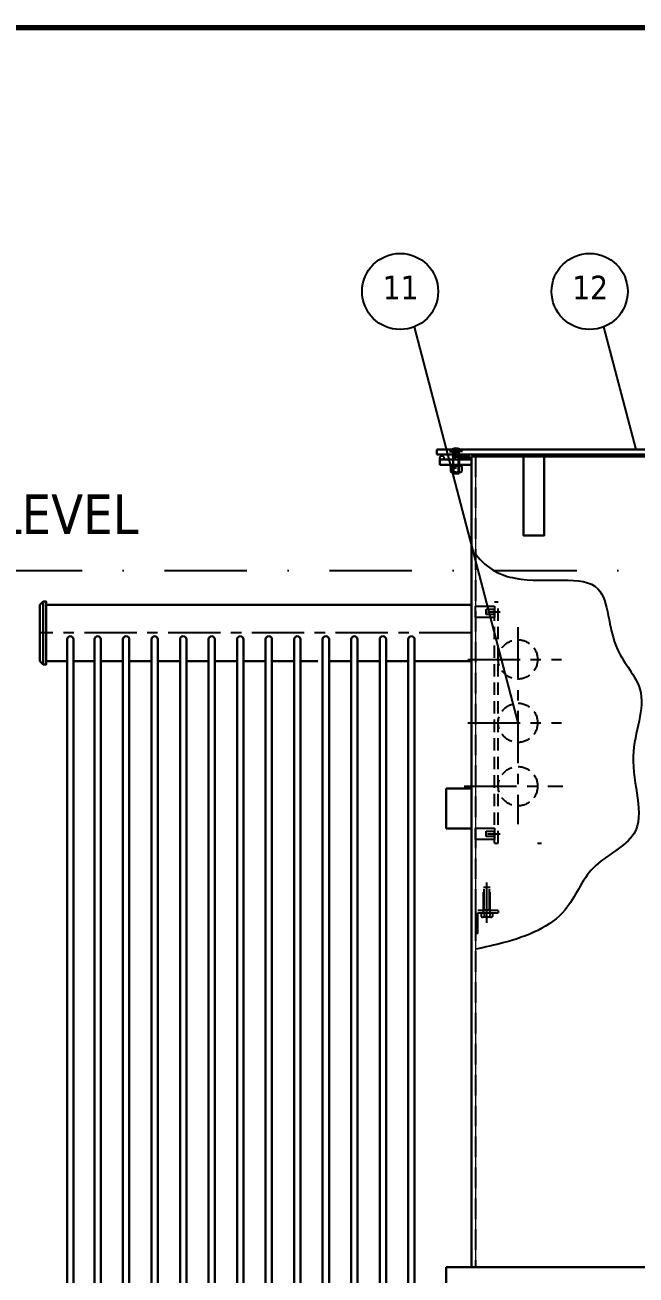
# Model space of a CAD drawing. Header units: millimetres. Extents: x 198356 to 209798, y -190593 to -183267.
# Drawn here: x 202230 to 203194, y -185480 to -183509 of the extents above; entities that cross this region are included whole.
import ezdxf

# ---------------------------------------------------------------- set-up
doc = ezdxf.new("R2010")
doc.units = ezdxf.units.MM
doc.header["$LTSCALE"] = 13
for name, pattern in [('CENTERX2', [101.6, 63.5, -12.7, 12.7, -12.7]), ('DASHDOT', [1, 0.5, -0.25, 0, -0.25]), ('DASHED', [0.75, 0.5, -0.25])]:
    doc.linetypes.add(name, pattern=pattern)
for name, color, linetype in [('1', 4, 'Continuous'), ('1轮廓实线层', 7, 'Continuous'), ('2', 3, 'Continuous'), ('2细线层', 4, 'Continuous'), ('4虚线层', 6, 'DASHED'), ('5剖面线层', 2, 'Continuous'), ('7标注层', 4, 'Continuous'), ('粗实线', 4, 'Continuous'), ('细实线', 2, 'Continuous')]:
    doc.layers.add(name, color=color, linetype=linetype)
for name, color, linetype, lineweight in [('2细实线', 3, 'Continuous', 20), ('标注、文本', 3, 'Continuous', 25), ('铁心', 3, 'Continuous', 0)]:
    doc.layers.add(name, color=color, linetype=linetype, lineweight=lineweight)
doc.styles.add('Tahoma$001', font='tahoma.ttf', dxfattribs={"height": 2.159784})
doc.styles.add('Tahoma_txtstyle_37.59_0_0', font='tahoma.ttf')

# ---------------------------------------------------------------- blocks, each defined once
blk = doc.blocks.new('A$C5957240F')
at = {"layer": '1', "color": 1, "linetype": 'CENTERX2', "lineweight": -3, "ltscale": 0.1}
blk.add_line((18, 16.7), (18, 80.4), dxfattribs=at)
at = {"layer": '4虚线层', "ltscale": 5}
for p, q in [((12.6, 32.4), (12.6, 72.9)), ((12.6, 72.9), (23.4, 72.9)), ((13.7, 37.2), (13.7, 72.9)), ((22.3, 37.2), (22.3, 72.9)), ((23.4, 32.4), (23.4, 72.9)), ((36, 36), (0, 36)), ((0, 36), (0, 0)), ((3.6, 0), (3.6, 32.4)), ((3.6, 32.4), (36, 32.4)), ((9, 32.4), (27, 32.4)), ((9, 32.4), (9, 26.7)), ((12.6, 37.2), (23.4, 37.2)), ((13.5, 32.4), (13.5, 26.7)), ((24.8, 25.6), (18, 25.6)), ((22.5, 32.4), (22.5, 26.7)), ((27, 32.4), (27, 26.7)), ((36, 36), (36, 32.4)), ((3.6, 0), (0, 0))]:
    blk.add_line(p, q, dxfattribs=at)
at = {"layer": '4虚线层'}
blk.add_line((18, 25.6), (11.2, 25.6), dxfattribs=at)
blk.add_arc((11.2, 28.7), 3.01, 221.6088, 318.3912, dxfattribs=at)
at = {"layer": '4虚线层', "ltscale": 5}
for centre, radius, start, end in [((18, 36.2), 10.5, 244.676, 295.324), ((24.8, 28.7), 3.01, 221.6088, 318.3912)]:
    blk.add_arc(centre, radius, start, end, dxfattribs=at)
blk = doc.blocks.new('A$C3F113F42')
at = {"layer": '1', "color": 1, "linetype": 'CENTERX2', "lineweight": -3, "ltscale": 0.1}
for p, q in [((84.7, 340.8), (84.7, 30.3)), ((5.5, 290), (153.3, 290)), ((5.5, 190), (153.3, 190)), ((0, 90), (155.7, 90))]:
    blk.add_line(p, q, dxfattribs=at)
at = {"layer": '4虚线层', "ltscale": 3}
for p, q in [((53.7, 380), (47.7, 380)), ((47.7, 0), (47.7, 380)), ((53.7, 0), (53.7, 380)), ((37, 365), (62.1, 365)), ((37, 15), (62.1, 15)), ((47.7, 0), (53.7, 0))]:
    blk.add_line(p, q, dxfattribs=at)
at = {"layer": '4虚线层', "ltscale": 5}
for points in [[(17.7, 373.9), (47.7, 373.9), (47.7, 356.1), (17.7, 356.1)], [(17.7, 373.9), (47.7, 373.9), (47.7, 356.1), (17.7, 356.1)], [(17.7, 23.9), (47.7, 23.9), (47.7, 6.1), (17.7, 6.1)], [(17.7, 23.9), (47.7, 23.9), (47.7, 6.1), (17.7, 6.1)]]:
    blk.add_lwpolyline(points, close=True, dxfattribs=at)
at = {"layer": '4虚线层', "ltscale": 3}
for points in [[(34.8, 369.3), (47.7, 369.3), (47.7, 360.7), (34.8, 360.7)], [(34.8, 369.3), (47.7, 369.3), (47.7, 360.7), (34.8, 360.7)], [(34.8, 19.3), (47.7, 19.3), (47.7, 10.7), (34.8, 10.7)], [(34.8, 19.3), (47.7, 19.3), (47.7, 10.7), (34.8, 10.7)]]:
    blk.add_lwpolyline(points, close=True, dxfattribs=at)
for centre in [(84.7, 290), (84.7, 190), (84.7, 90)]:
    blk.add_circle(centre, 31, dxfattribs=at)

msp = doc.modelspace()

# ---------------------------------------------------------------- hatches: boundary and pattern name
at = {"layer": '5剖面线层'}
msp.add_hatch(color=256, dxfattribs=at).paths.add_polyline_path([(202926.93, -184194.802, 1), (202926.93, -184186.802), (202919.159, -184186.802, 1), (202919.159, -184194.802)])

# ---------------------------------------------------------------- linework, layer by layer
at = {"layer": '1', "color": 1, "linetype": 'CENTERX2', "lineweight": -3, "ltscale": 0.1}
for p, q in [((202909.766, -184209.499), (202909.766, -184202.706)), ((202934.464, -184468.1), (202253.464, -184468.1))]:
    msp.add_line(p, q, dxfattribs=at)
at = {"layer": '1', "const_width": 8.634}
msp.add_lwpolyline([(198997.156, -190321.999), (208469.476, -190321.999), (208469.476, -183513.769), (198997.156, -183513.769), (198997.156, -190321.999)], dxfattribs=at)
at = {"layer": '1轮廓实线层'}
for p, q in [((202899.737, -184181.802), (202909.766, -184181.802)), ((202904.586, -184188.202), (202914.946, -184181.802)), ((202914.946, -184188.202), (202904.586, -184181.802)), ((202904.586, -184188.202), (202904.586, -184181.802)), ((202904.586, -184188.202), (202914.946, -184188.202)), ((202904.766, -184190.802), (202905.766, -184188.202)), ((202904.766, -184190.802), (202909.766, -184190.802)), ((202904.766, -184190.802), (202904.766, -184216.802)), ((202914.946, -184188.202), (202905.766, -184188.202)), ((202905.766, -184188.202), (202905.766, -184188.202)), ((202919.794, -184181.802), (202909.766, -184181.802)), ((202914.766, -184190.802), (202909.766, -184190.802)), ((202914.766, -184190.802), (202913.766, -184188.202)), ((202914.766, -184190.802), (202914.766, -184216.802)), ((202914.946, -184188.202), (202914.946, -184181.802)), ((202899.766, -184204.802), (202899.766, -184202.802)), ((202909.766, -184204.802), (202899.766, -184204.802)), ((202901.221, -184205.515), (202901.221, -184213.59)), ((202901.916, -184204.802), (202909.766, -184204.802)), ((202910.016, -184204.802), (202903.419, -184204.802)), ((202905.618, -184205.515), (202905.618, -184213.59)), ((202909.766, -184204.802), (202919.766, -184204.802)), ((202917.616, -184204.802), (202909.766, -184204.802)), ((202910.016, -184204.802), (202916.612, -184204.802)), ((202914.413, -184205.515), (202914.413, -184213.59)), ((202918.811, -184205.515), (202918.811, -184213.59)), ((202919.766, -184204.802), (202919.766, -184202.802)), ((202910.016, -184214.302), (202903.419, -184214.302)), ((202904.766, -184216.802), (202914.766, -184216.802)), ((202910.016, -184214.302), (202916.612, -184214.302))]:
    msp.add_line(p, q, dxfattribs=at)
for centre, radius, start, end in [((202909.695, -184189.192), 12.4, 89.672726, 143.421423), ((202909.635, -184189.594), 12.803, 37.488414, 89.417438), ((202903.419, -184208.551), 3.749, 54.090399, 125.909601), ((202910.016, -184218.729), 13.927, 71.593388, 108.406612), ((202916.612, -184208.551), 3.749, 54.090399, 125.909601), ((202903.419, -184210.553), 3.749, 234.090399, 305.909601), ((202910.016, -184200.375), 13.927, 251.593388, 288.406612), ((202916.612, -184210.553), 3.749, 234.090399, 305.909601)]:
    msp.add_arc(centre, radius, start, end, dxfattribs=at)
at = {"layer": '2', "linetype": 'DASHDOT', "ltscale": 20}
msp.add_line((199328.882, -184369.357), (204561.819, -184369.357), dxfattribs=at)
at = {"layer": '2细实线', "linetype": 'ByBlock'}
msp.add_line((202940.464, -184189.802), (202940.464, -185468.181), dxfattribs=at)
at = {"layer": '2细线层'}
for p, q in [((202905.766, -184216.802), (202905.766, -184188.202)), ((202913.766, -184216.802), (202913.766, -184188.202))]:
    msp.add_line(p, q, dxfattribs=at)
at = {"layer": '4虚线层', "ltscale": 5}
msp.add_line((202940.464, -184189.802), (202940.464, -185468.181), dxfattribs=at)
at = {"layer": '4虚线层'}
for p, q in [((202904.516, -184204.802), (202904.516, -184202.802)), ((202915.016, -184204.802), (202915.016, -184202.802))]:
    msp.add_line(p, q, dxfattribs=at)
at = {"layer": '4虚线层', "ltscale": 3}
msp.add_line((203038.464, -184799.808), (203044.464, -184799.808), dxfattribs=at)
msp.add_circle((202887.464, -184191.802), 3, dxfattribs=at)
at = {"layer": '7标注层', "color": 3, "linetype": 'ByBlock'}
for centre in [(202821.681, -183929.621), (203120.58, -183929.621)]:
    msp.add_circle(centre, 60, dxfattribs=at)
at = {"layer": '标注、文本', "ltscale": 16.7707}
for p, q in [((202843.671, -183985.446), (203007.464, -184609.808)), ((203142.57, -183985.446), (203193.501, -184178.802))]:
    msp.add_line(p, q, dxfattribs=at)
at = {"layer": '标注、文本', "color": 4, "lineweight": 30}
for p, q in [((202934.464, -184189.802), (203800.464, -184189.802)), ((203800.464, -184189.802), (202934.464, -184189.802)), ((203800.464, -184189.802), (202980.464, -184189.802))]:
    msp.add_line(p, q, dxfattribs=at)
at = {"layer": '标注、文本'}
msp.add_open_spline([(202940.464, -184343.512), (202960.323, -184368.719), (203027.294, -184397.956), (203155.4, -184362.287), (203146.963, -184488.706), (203221.3, -184563.523), (203169.563, -184665.488), (203223.026, -184786.752), (203116.779, -184830.279), (203086.307, -184921.268), (203006.206, -184952.507), (202955.447, -184963.823), (202940.464, -184966.775)], degree=3, knots=[46.48517865, 46.48517865, 46.48517865, 46.48517865, 107.31807986, 245.10158159, 352.81914888, 424.8157063, 530.90714739, 653.28050704, 736.317903, 816.57469105, 925.45458444, 971.43300698, 971.43300698, 971.43300698, 971.43300698], dxfattribs=at)
at = {"layer": '粗实线', "lineweight": 30}
for p, q in [((202879.464, -184186.802), (202879.464, -184178.802)), ((203800.464, -184178.802), (202879.464, -184178.802)), ((203800.464, -184186.802), (202879.464, -184186.802)), ((202884.464, -184202.802), (202884.464, -184191.802)), ((202934.464, -185468.181), (202934.464, -184189.802)), ((202934.464, -184194.802), (202884.464, -184194.802)), ((202884.464, -184202.802), (202934.464, -184202.802)), ((202934.464, -184194.802), (202934.464, -184202.802)), ((202253.464, -184423.622), (202258.464, -184418.622)), ((202258.464, -184418.622), (202258.464, -184517.622)), ((202263.464, -184423.6), (202934.464, -184423.6)), ((202296.464, -185758.122), (202296.464, -184478.122)), ((202301.464, -184473.122), (202301.464, -184473.122)), ((202306.464, -184478.122), (202306.464, -185758.122)), ((202339.464, -185758.1), (202339.464, -184478.1)), ((202339.464, -185758.1), (202339.464, -184478.1)), ((202339.464, -185758.1), (202339.464, -184478.1)), ((202339.464, -185758.1), (202339.464, -184478.1)), ((202339.464, -185758.1), (202339.464, -184478.1)), ((202344.464, -184473.1), (202344.464, -184473.1)), ((202344.464, -184473.1), (202344.464, -184473.1)), ((202344.464, -184473.1), (202344.464, -184473.1)), ((202344.464, -184473.1), (202344.464, -184473.1)), ((202344.464, -184473.1), (202344.464, -184473.1)), ((202349.464, -184478.1), (202349.464, -185758.1)), ((202349.464, -184478.1), (202349.464, -185758.1)), ((202349.464, -184478.1), (202349.464, -185758.1)), ((202349.464, -184478.1), (202349.464, -185758.1)), ((202349.464, -184478.1), (202349.464, -185758.1)), ((202384.464, -185758.1), (202384.464, -184478.1)), ((202384.464, -185758.1), (202384.464, -184478.1)), ((202384.464, -185758.1), (202384.464, -184478.1)), ((202384.464, -185758.1), (202384.464, -184478.1)), ((202389.464, -184473.1), (202389.464, -184473.1)), ((202389.464, -184473.1), (202389.464, -184473.1)), ((202389.464, -184473.1), (202389.464, -184473.1)), ((202389.464, -184473.1), (202389.464, -184473.1)), ((202394.464, -184478.1), (202394.464, -185758.1)), ((202394.464, -184478.1), (202394.464, -185758.1)), ((202394.464, -184478.1), (202394.464, -185758.1)), ((202394.464, -184478.1), (202394.464, -185758.1)), ((202429.464, -185758.1), (202429.464, -184478.1)), ((202429.464, -185758.1), (202429.464, -184478.1)), ((202434.464, -184473.1), (202434.464, -184473.1)), ((202434.464, -184473.1), (202434.464, -184473.1)), ((202439.464, -184478.1), (202439.464, -185758.1)), ((202439.464, -184478.1), (202439.464, -185758.1)), ((202474.464, -185758.1), (202474.464, -184478.1)), ((202474.464, -185758.1), (202474.464, -184478.1)), ((202474.464, -185758.1), (202474.464, -184478.1)), ((202479.464, -184473.1), (202479.464, -184473.1)), ((202479.464, -184473.1), (202479.464, -184473.1)), ((202479.464, -184473.1), (202479.464, -184473.1)), ((202484.464, -184478.1), (202484.464, -185758.1)), ((202484.464, -184478.1), (202484.464, -185758.1)), ((202484.464, -184478.1), (202484.464, -185758.1)), ((202519.464, -185758.1), (202519.464, -184478.1)), ((202519.464, -185758.1), (202519.464, -184478.1)), ((202519.464, -185758.1), (202519.464, -184478.1)), ((202519.464, -185758.1), (202519.464, -184478.1)), ((202519.464, -185758.1), (202519.464, -184478.1)), ((202524.464, -184473.1), (202524.464, -184473.1)), ((202524.464, -184473.1), (202524.464, -184473.1)), ((202524.464, -184473.1), (202524.464, -184473.1)), ((202524.464, -184473.1), (202524.464, -184473.1)), ((202524.464, -184473.1), (202524.464, -184473.1)), ((202529.464, -184478.1), (202529.464, -185758.1)), ((202529.464, -184478.1), (202529.464, -185758.1)), ((202529.464, -184478.1), (202529.464, -185758.1)), ((202529.464, -184478.1), (202529.464, -185758.1)), ((202529.464, -184478.1), (202529.464, -185758.1)), ((202564.464, -185758.1), (202564.464, -184478.1)), ((202569.464, -184473.1), (202569.464, -184473.1)), ((202574.464, -184478.1), (202574.464, -185758.1)), ((202609.464, -185758.1), (202609.464, -184478.1)), ((202614.464, -184473.1), (202614.464, -184473.1)), ((202619.464, -184478.1), (202619.464, -185758.1)), ((202654.464, -185758.1), (202654.464, -184478.1)), ((202659.464, -184473.1), (202659.464, -184473.1)), ((202664.464, -184478.1), (202664.464, -185758.1)), ((202699.464, -185758.1), (202699.464, -184478.1)), ((202699.464, -185758.1), (202699.464, -184478.1)), ((202699.464, -185758.1), (202699.464, -184478.1)), ((202699.464, -185758.1), (202699.464, -184478.1)), ((202699.464, -185758.1), (202699.464, -184478.1)), ((202704.464, -184473.1), (202704.464, -184473.1)), ((202704.464, -184473.1), (202704.464, -184473.1)), ((202704.464, -184473.1), (202704.464, -184473.1)), ((202704.464, -184473.1), (202704.464, -184473.1)), ((202704.464, -184473.1), (202704.464, -184473.1)), ((202709.464, -184478.1), (202709.464, -185758.1)), ((202709.464, -184478.1), (202709.464, -185758.1)), ((202709.464, -184478.1), (202709.464, -185758.1)), ((202709.464, -184478.1), (202709.464, -185758.1)), ((202709.464, -184478.1), (202709.464, -185758.1)), ((202744.464, -185758.1), (202744.464, -184478.1)), ((202749.464, -184473.1), (202749.464, -184473.1)), ((202754.464, -184478.1), (202754.464, -185758.1)), ((202789.464, -185758.1), (202789.464, -184478.1)), ((202794.464, -184473.1), (202794.464, -184473.1)), ((202799.464, -184478.1), (202799.464, -185758.1)), ((202834.464, -185758.1), (202834.464, -184478.1)), ((202839.464, -184473.1), (202839.464, -184473.1)), ((202844.464, -184478.1), (202844.464, -185758.1)), ((202253.464, -184512.622), (202258.464, -184517.622)), ((202691.964, -184512.6), (202664.464, -184512.6)), ((202894.464, -184776.181), (202894.464, -184713.181)), ((202894.464, -184713.181), (202934.464, -184713.181)), ((202894.464, -184776.181), (202934.464, -184776.181)), ((202894.464, -185468.181), (203800.464, -185468.181)), ((202894.464, -185531.181), (202894.464, -185468.181))]:
    msp.add_line(p, q, dxfattribs=at)
at = {"layer": '粗实线'}
msp.add_line((202904.766, -184216.802), (202904.766, -184216.802), dxfattribs=at)
at = {"layer": '粗实线', "lineweight": 30}
msp.add_lwpolyline([(203048.84, -184189.802), (203016.241, -184189.802), (203016.241, -184314.249), (203048.84, -184314.249)], close=True, dxfattribs=at)
for points in [[(202253.464, -184512.622), (202253.464, -184423.622)], [(202258.464, -184418.622), (202263.464, -184418.622), (202263.464, -184517.622), (202258.464, -184517.622)], [(202934.464, -184554.6), (202934.464, -184465.6)], [(202296.464, -184512.622), (202263.464, -184512.622)], [(202339.464, -184512.6), (202306.464, -184512.6)], [(202384.464, -184512.6), (202349.464, -184512.6)], [(202429.464, -184512.6), (202394.464, -184512.6)], [(202474.464, -184512.6), (202439.464, -184512.6)], [(202519.464, -184512.6), (202484.464, -184512.6)], [(202564.464, -184512.6), (202529.464, -184512.6)], [(202609.464, -184512.6), (202574.464, -184512.6)], [(202654.464, -184512.6), (202619.464, -184512.6)], [(202744.464, -184512.6), (202709.464, -184512.6)], [(202789.464, -184512.6), (202754.464, -184512.6)], [(202834.464, -184512.6), (202799.464, -184512.6)], [(202934.464, -184512.6), (202844.464, -184512.6)]]:
    msp.add_lwpolyline(points, dxfattribs=at)
for centre, start, end in [((202301.464, -184478.122), 90, 180), ((202301.464, -184478.122), 0, 90), ((202344.464, -184478.1), 90, 180), ((202344.464, -184478.1), 90, 180), ((202344.464, -184478.1), 90, 180), ((202344.464, -184478.1), 90, 180), ((202344.464, -184478.1), 90, 180), ((202344.464, -184478.1), 0, 90), ((202344.464, -184478.1), 0, 90), ((202344.464, -184478.1), 0, 90), ((202344.464, -184478.1), 0, 90), ((202344.464, -184478.1), 0, 90), ((202389.464, -184478.1), 90, 180), ((202389.464, -184478.1), 90, 180), ((202389.464, -184478.1), 90, 180), ((202389.464, -184478.1), 90, 180), ((202389.464, -184478.1), 0, 90), ((202389.464, -184478.1), 0, 90), ((202389.464, -184478.1), 0, 90), ((202389.464, -184478.1), 0, 90), ((202434.464, -184478.1), 90, 180), ((202434.464, -184478.1), 90, 180), ((202434.464, -184478.1), 0, 90), ((202434.464, -184478.1), 0, 90), ((202479.464, -184478.1), 90, 180), ((202479.464, -184478.1), 90, 180), ((202479.464, -184478.1), 90, 180), ((202479.464, -184478.1), 0, 90), ((202479.464, -184478.1), 0, 90), ((202479.464, -184478.1), 0, 90), ((202524.464, -184478.1), 90, 180), ((202524.464, -184478.1), 90, 180), ((202524.464, -184478.1), 90, 180), ((202524.464, -184478.1), 90, 180), ((202524.464, -184478.1), 90, 180), ((202524.464, -184478.1), 0, 90), ((202524.464, -184478.1), 0, 90), ((202524.464, -184478.1), 0, 90), ((202524.464, -184478.1), 0, 90), ((202524.464, -184478.1), 0, 90), ((202569.464, -184478.1), 90, 180), ((202569.464, -184478.1), 0, 90), ((202614.464, -184478.1), 90, 180), ((202614.464, -184478.1), 0, 90), ((202659.464, -184478.1), 90, 180), ((202659.464, -184478.1), 0, 90), ((202704.464, -184478.1), 90, 180), ((202704.464, -184478.1), 90, 180), ((202704.464, -184478.1), 90, 180), ((202704.464, -184478.1), 90, 180), ((202704.464, -184478.1), 90, 180), ((202704.464, -184478.1), 0, 90), ((202704.464, -184478.1), 0, 90), ((202704.464, -184478.1), 0, 90), ((202704.464, -184478.1), 0, 90), ((202704.464, -184478.1), 0, 90), ((202749.464, -184478.1), 90, 180), ((202749.464, -184478.1), 0, 90), ((202794.464, -184478.1), 90, 180), ((202794.464, -184478.1), 0, 90), ((202839.464, -184478.1), 90, 180), ((202839.464, -184478.1), 0, 90)]:
    msp.add_arc(centre, 5, start, end, dxfattribs=at)
at = {"layer": '细实线'}
msp.add_arc((202926.93, -184190.802), 4, 270, 90, dxfattribs=at)

# ---------------------------------------------------------------- block references
at = {"layer": '标注、文本'}
for name, p in [('A$C3F113F42', (202922.716, -184799.808)), ('A$C5957240F', (202940.464, -184941.936))]:
    msp.add_blockref(name, p, dxfattribs=at)

# ---------------------------------------------------------------- texts
at = {"layer": '铁心'}
for s, height, style, p in [('11', 37.5893, 'Tahoma_txtstyle_37.59_0_0', (202794.188, -183942.283)), ('12', 37.5893, 'Tahoma_txtstyle_37.59_0_0', (203093.087, -183942.283)), ('OIL LEVEL', 62.4904, 'Tahoma$001', (202039.275, -184312.225))]:
    msp.add_text(s, height=height, dxfattribs=dict(at, style=style)).set_placement(p)

doc.saveas('drawing.dxf')
